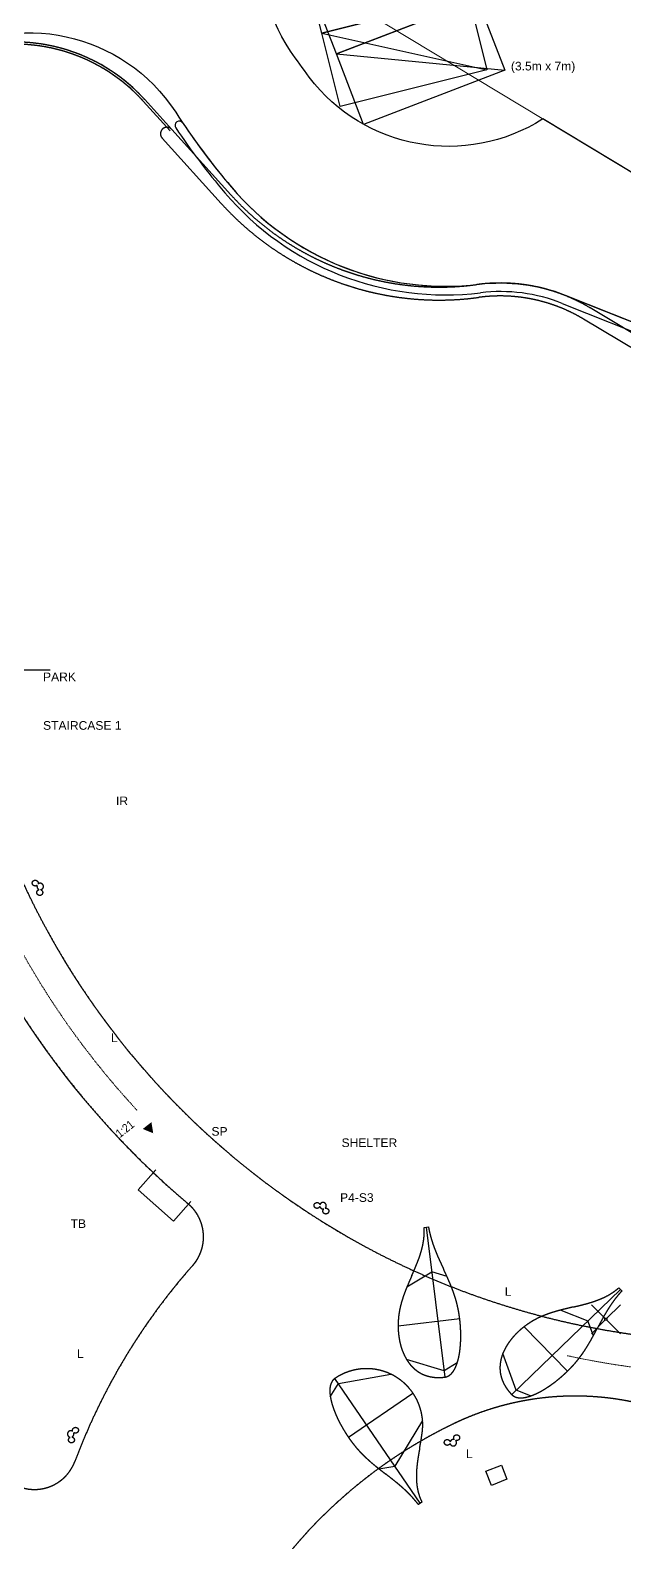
# Model space of a CAD drawing. Header units: millimetres. Extents: x 833576263 to 1668046980, y 817519639 to 1636103653.
# Drawn here: x 834104975 to 834132493, y 817804152 to 817874193 of the extents above; entities that cross this region are included whole.
import ezdxf

# ---------------------------------------------------------------- set-up
doc = ezdxf.new("R2010")
doc.units = ezdxf.units.MM
doc.header["$LTSCALE"] = 100
doc.header["$MEASUREMENT"] = 0
for name, pattern in [('C160$0$DASHED', [19.05, 12.7, -6.35]), ('C160$0$Hidden', [9.525, 6.35, -3.175]), ('R_site$0$programme (M)$0$programme$0$HIDDEN', [9.525, 6.35, -3.175]), ('R_Text for GBP from DLN$0$ACAD_ISO10W100', [18, 12, -3, 0, -3])]:
    doc.linetypes.add(name, pattern=pattern)
doc.layers.get('Defpoints').update_dxf_attribs({"color": 170})
for name, color, linetype in [('C160$0$+C160', 6, 'C160$0$Hidden'), ('C160$0$EVA', 1, 'C160$0$DASHED'), ('R_site$0$000-structure-b', 3, 'Continuous'), ('R_site$0$programme (M)$0$programme$0$DLN830__', 4, 'Continuous'), ('R_Text for GBP from DLN$0$base plan(mm)$0$DLN040__', 7, 'Continuous'), ('R_Text for GBP from DLN$0$programme(mm)$0$DLN040_1', 7, 'Continuous'), ('T-TITL', 7, 'Continuous'), ('X-REF', 7, 'Continuous')]:
    doc.layers.add(name, color=color, linetype=linetype)
for name, color, linetype, lineweight in [('R_P_LG$0$RDA5803', 1, 'Continuous', 20), ('R_site$0$000-Architecture boundary', 2, 'Continuous', 0), ('R_Text for GBP from DLN$0$000-Slope', 6, 'R_Text for GBP from DLN$0$ACAD_ISO10W100', 18), ('R_WKCD_PARK$0$000-PAV-Concrete-b', 1, 'Continuous', 25), ('R_WKCD_PARK$0$000-PAV-Reused tiles-b', 3, 'Continuous', 15), ('R_WKCD_PARK$0$PAV-secondary path-b', 6, 'Continuous', 18)]:
    doc.layers.add(name, color=color, linetype=linetype, lineweight=lineweight)
doc.styles.add('R_Text for GBP from DLN$0$base plan(mm)$0$Standard', font='arial.ttf')
doc.styles.add('R_Text for GBP from DLN$0$base plan(mm)$0$SWIS721 LT', font='swiss.ttf')
doc.styles.add('R_Text for GBP from DLN$0$programme(mm)$0$SWIS721 LT', font='swiss.ttf')
doc.styles.add('R_Text for GBP from DLN$0$W8 sec wkcd', font='swissc.ttf', dxfattribs={"height": 3})
doc.dimstyles.new('R_Text for GBP from DLN$0$base plan(mm)$0$Standard', dxfattribs={"dimtxt": 0.35, "dimasz": 0.2, "dimexe": 0.2, "dimexo": 0.2, "dimgap": 0.09, "dimtad": 0, "dimtoh": 1, "dimdec": 4, "dimzin": 0, "dimdsep": 46, "dimtxsty": 'R_Text for GBP from DLN$0$base plan(mm)$0$Standard', "dimcen": 0.09, "dimadec": 0, "dimazin": 0, "dimtfac": 1, "dimtdec": 4, "dimtofl": 0, "dimtmove": 0, "dimatfit": 3, "dimfxl": 1, "dimtolj": 1, "dimtzin": 0, "dimarcsym": 0})

# ---------------------------------------------------------------- blocks, each defined once
blk = doc.blocks.new('R_site$0$architecture 2')
at = {"layer": 'R_site$0$000-Architecture boundary', "color": 3}
blk.add_lwpolyline([(834194.162, 817888.988), (834185.458, 817874.56), (834184.649, 817875.049), (834171.038, 817852.487), (834160.163, 817859.047), (834153.293, 817847.659), (834142.204, 817854.348), (834145.562, 817859.914), (834129.798, 817869.425), (834120.431, 817875.075), (834124.409, 817881.668), (834148.481, 817921.57), (834160.039, 817914.597), (834161.929, 817913.456), (834168.739, 817909.348), (834170.058, 817908.552), (834194.419, 817893.856), (834192.197, 817890.174)], close=True, dxfattribs=at)
at = {"layer": 'R_site$0$000-structure-b'}
for p, q in [((834129.597, 817861.543), (834134.931, 817859.418)), ((834135.114, 817859.776), (834129.746, 817861.915))]:
    blk.add_line(p, q, dxfattribs=at)
for centre, radius, start, end in [((834111.872, 817869.782), 0.2, 34.04509, 214.04509), ((834140.304, 817888.992), 34.113, 214.04509, 220.30075), ((834140.304, 817888.992), 34.513, 214.04509, 220.30075), ((834124.202, 817875.336), 13.4, 220.30075, 276.92901), ((834124.202, 817875.336), 13, 219.9742, 276.92901), ((834126.747, 817854.39), 8.1, 68.27426, 96.92901), ((834126.747, 817854.39), 7.7, 68.27426, 96.92901)]:
    blk.add_arc(centre, radius, start, end, dxfattribs=at)
at = {"layer": 'R_site$0$programme (M)$0$programme$0$DLN830__', "color": 4, "linetype": 'R_site$0$programme (M)$0$programme$0$HIDDEN', "ltscale": 0.03}
blk.add_line((834118.47, 817874.062), (834126.111, 817872.365), dxfattribs=at)
for points in [[(834125.261, 817875.761), (834118.47, 817874.062), (834117.621, 817877.457), (834124.411, 817879.156)], [(834126.111, 817872.365), (834119.32, 817870.666), (834118.47, 817874.062), (834125.261, 817875.761)]]:
    blk.add_lwpolyline(points, close=True, dxfattribs=at)
blk = doc.blocks.new('R_site')
at = {"xscale": 1000, "yscale": 1000, "zscale": 1000}
blk.add_blockref('R_site$0$architecture 2', (0, 0), dxfattribs=at)
blk = doc.blocks.new('R_WKCD_PARK')
at = {"layer": 'Defpoints'}
blk.add_lwpolyline([(834183667, 817774781, -0.09515), (834076628, 817781650, -0.220431), (834063432, 817792491, -0.264689), (834064805, 817812539, -0.098357), (834067029, 817814779, 0.140841), (834072196, 817820936), (834089614, 817860110, -0.147837), (834100578, 817872816, -0.410901), (834111707, 817870393, 0.031692), (834114287, 817866928, 0.252242), (834125770, 817862431, -0.125686), (834129746, 817861915), (834135114, 817859776), (834142622, 817855048), (834145562, 817859914), (834128702, 817870086, -0.390962), (834117887, 817872026, -0.013137), (834117027, 817873227, -0.385183), (834118544, 817883988, 0.012387)], format="xyb", dxfattribs=at)
at = {"layer": 'R_WKCD_PARK$0$000-PAV-Concrete-b'}
for p, q in [((834110200, 817870914), (834111449, 817869533)), ((834110274, 817870981), (834111523, 817869600))]:
    blk.add_line(p, q, dxfattribs=at)
for radius, end in [(8000, 103.17146), (8100, 100.74485)]:
    blk.add_arc((834104267, 817865547), radius, 42.13509, end, dxfattribs=at)
at = {"layer": 'R_WKCD_PARK$0$000-PAV-Reused tiles-b', "flags": 128}
blk.add_lwpolyline([(834110783, 817821416), (834109969, 817820502), (834111603, 817819045), (834112415, 817819957)], dxfattribs=at)
at = {"layer": 'R_WKCD_PARK$0$PAV-secondary path-b'}
for centre, radius, start, end in [((834137931, 817850143), 36693, 195.27451, 323.04438), ((834137933, 817850138), 39693, 195.10651, 229.75078), ((834110995, 817818316), 2000, 318.51964, 49.75078), ((834134296, 817797715), 29102, 138.51964, 159.4739), ((834130197, 817797943), 13000, 34.70012, 115.76558), ((834134288, 817789467), 22412, 115.76558, 172.28507), ((834105168, 817808621), 2000, 226.99159, 339.4739)]:
    blk.add_arc(centre, radius, start, end, dxfattribs=at)
blk = doc.blocks.new('R_P_LG')
at = {"layer": 'R_P_LG$0$RDA5803'}
blk.add_lwpolyline([(834183666.729, 817774780.7109, -0.095150065), (834076628.2291, 817781649.9506, -0.220430541), (834063432.364, 817792490.8935, -0.2646892807), (834064805.311, 817812539.3987, -0.0983572146), (834067029.4433, 817814778.8374, 0.1408408976), (834072196.345, 817820935.5122), (834089614.1981, 817860110.2634, -0.1478366909), (834100577.8317, 817872816.296, -0.4109005282), (834111707.1207, 817870392.8812, 0.031691708), (834114287.1147, 817866927.814, 0.2522417272), (834125770.0064, 817862431.157, -0.1256855543), (834129745.5165, 817861914.9436), (834135113.5119, 817859775.9643), (834142622.3979, 817855047.5612), (834145562.149, 817859914.092), (834128702.0772, 817870085.6929, -0.3909616488), (834117887.1336, 817872026.3361, -0.013137308), (834117026.993, 817873227.1241, -0.3851828251), (834118543.6819, 817883988.3187, 0.0123866448)], format="xyb", dxfattribs=at)
blk = doc.blocks.new('C160')
at = {"layer": 'C160$0$+C160'}
for p, q in [((834119.148, 817873.098), (834126.938, 817872.351)), ((834110.2, 817870.914), (834111.449, 817869.533)), ((834110.274, 817870.981), (834111.523, 817869.6)), ((834113.814, 817866.174), (834111.078, 817869.198)), ((834114.259, 817866.576), (834111.523, 817869.6)), ((834141.933, 817854.001), (834130.59, 817860.817)), ((834142.242, 817854.515), (834130.899, 817861.331))]:
    blk.add_line(p, q, dxfattribs=at)
for points in [[(834103.804, 817807.158, 0.534412), (834107.041, 817807.919, -0.091686), (834112.493, 817816.991, 0.420521), (834112.287, 817819.843, -0.152326), (834099.612, 817839.793, 0.393519)], [(834102.535, 817840.477, 0.623474), (834167.252, 817828.084, 0.021652)]]:
    blk.add_lwpolyline(points, format="xyb", dxfattribs=at)
for points in [[(834125.679, 817875.617), (834119.148, 817873.098), (834117.889, 817876.363), (834124.42, 817878.882)], [(834126.938, 817872.351), (834120.407, 817869.832), (834119.148, 817873.098), (834125.679, 817875.617)], [(834126.322, 817806.808), (834126.065, 817807.46), (834126.782, 817807.742), (834127.039, 817807.091)]]:
    blk.add_lwpolyline(points, close=True, dxfattribs=at)
for points in [[(834140.885, 817805.344, 0.369244), (834124.546, 817809.651, 0.251737), (834112.08, 817792.476), (834112.031, 817791.187), (834102.827, 817792.6), (834103.452, 817796.937, 0.243715), (834100.533, 817806.148, -0.166373), (834086.767, 817834.271, 0.495966), (834085.388, 817835.068), (834081.961, 817833.634, 0.191214), (834080.906, 817832.602), (834067.525, 817802.533, 0.236755), (834067.939, 817793.575, 0.204218), (834077.758, 817786.006, 0.004312), (834082.441, 817784.834, 0.05179), (834139.752, 817777.162, 0.038828), (834183.103, 817779.245, 0.139726), (834211.858, 817791.515, 0.684982), (834211.001, 817794.177, -0.05726), (834202.554, 817795.651, 0.227409), (834198.284, 817794.962, -0.4147)], [(834123.405, 817818.782, 0.006516), (834123.43, 817818.652, 0.00641), (834123.458, 817818.523, 0.006129), (834123.489, 817818.398, 0.005889), (834123.523, 817818.275, 0.005592), (834123.559, 817818.155, 0.005229), (834123.597, 817818.036, 0.004918), (834123.637, 817817.92, 0.004451), (834123.679, 817817.805, 0.004129), (834123.722, 817817.692, 0.003579), (834123.767, 817817.58, 0.003248), (834123.813, 817817.47, 0.002636), (834123.86, 817817.361, 0.002299), (834123.908, 817817.252, 0.001645), (834123.957, 817817.145, 0.001304), (834124.007, 817817.037, 0.000627), (834124.056, 817816.93, 0.000285), (834124.106, 817816.824, -0.000398), (834124.156, 817816.717, -0.000741), (834124.206, 817816.61, -0.001414), (834124.255, 817816.502, -0.001754), (834124.304, 817816.394, -0.002399), (834124.352, 817816.285, -0.002735), (834124.399, 817816.175, -0.003335), (834124.445, 817816.065, -0.003664), (834124.49, 817815.952, -0.004199), (834124.533, 817815.839, -0.004519), (834124.575, 817815.723, -0.004967), (834124.614, 817815.606, -0.005275), (834124.652, 817815.486, -0.005618), (834124.688, 817815.365, -0.005911), (834124.721, 817815.24, -0.006131), (834124.752, 817815.115, -0.006205), (834124.78, 817814.985, -0.005741), (834124.805, 817814.854, -0.005683), (834124.827, 817814.72, -0.005405), (834124.847, 817814.585, -0.005369), (834124.864, 817814.449, -0.00525), (834124.877, 817814.312, -0.005234), (834124.889, 817814.175, -0.005263), (834124.897, 817814.038, -0.005267), (834124.902, 817813.901, -0.005448), (834124.904, 817813.765, -0.005472), (834124.904, 817813.631, -0.005825), (834124.9, 817813.498, -0.005872), (834124.893, 817813.368, -0.006436), (834124.883, 817813.239, -0.003253), (834124.877, 817813.176, -0.003444), (834124.871, 817813.113, -0.003467), (834124.863, 817813.052, -0.003698), (834124.855, 817812.991, -0.003725), (834124.846, 817812.932, -0.004005), (834124.836, 817812.873, -0.004037), (834124.825, 817812.816, -0.004374), (834124.814, 817812.759, -0.004412), (834124.802, 817812.704, -0.004817), (834124.788, 817812.649, -0.004862), (834124.775, 817812.597, -0.00535), (834124.76, 817812.544, -0.005403), (834124.745, 817812.495, -0.005991), (834124.728, 817812.445, -0.006053), (834124.711, 817812.398, -0.006762), (834124.693, 817812.352, -0.006834), (834124.675, 817812.308, -0.007685), (834124.655, 817812.264, -0.007771), (834124.635, 817812.223, -0.008786), (834124.614, 817812.183, -0.008889), (834124.592, 817812.146, -0.010084), (834124.569, 817812.109, -0.010206), (834124.546, 817812.076, -0.011582), (834124.521, 817812.043, -0.011728), (834124.496, 817812.013, -0.013249), (834124.47, 817811.984, -0.013422), (834124.443, 817811.958, -0.014998), (834124.415, 817811.934, -0.0152), (834124.387, 817811.912, -0.016659), (834124.357, 817811.892, -0.016887), (834124.327, 817811.874, -0.017985), (834124.296, 817811.859, -0.018229), (834124.264, 817811.846, -0.018711), (834124.231, 817811.836, -0.018955), (834124.197, 817811.828, -0.018658), (834124.162, 817811.822, -0.007989), (834124.082, 817811.813, -0.008567), (834124.002, 817811.807, -0.008458), (834123.926, 817811.804, -0.009014), (834123.849, 817811.804, -0.0089), (834123.776, 817811.806, -0.009414), (834123.703, 817811.811, -0.009294), (834123.632, 817811.819, -0.009748), (834123.563, 817811.829, -0.009623), (834123.496, 817811.841, -0.009996), (834123.429, 817811.856, -0.009867), (834123.365, 817811.873, -0.010146), (834123.302, 817811.893, -0.010014), (834123.241, 817811.914, -0.010188), (834123.181, 817811.938, -0.010056), (834123.123, 817811.964, -0.010122), (834123.066, 817811.992, -0.019899), (834122.959, 817812.055, -0.019569), (834122.856, 817812.125, -0.00957), (834122.807, 817812.163, -0.009367), (834122.76, 817812.202, -0.009247), (834122.714, 817812.244, -0.008986), (834122.67, 817812.287, -0.008871), (834122.627, 817812.331, -0.008572), (834122.586, 817812.378, -0.008464), (834122.546, 817812.425, -0.008143), (834122.508, 817812.474, -0.008042), (834122.471, 817812.525, -0.007713), (834122.436, 817812.577, -0.00762), (834122.401, 817812.63, -0.007296), (834122.369, 817812.685, -0.00721), (834122.338, 817812.741, -0.006898), (834122.308, 817812.797, -0.006819), (834122.28, 817812.855, -0.006527), (834122.253, 817812.914, -0.006455), (834122.228, 817812.975, -0.006185), (834122.204, 817813.035, -0.006121), (834122.181, 817813.097, -0.005876), (834122.16, 817813.16, -0.01157), (834122.122, 817813.288, -0.010753), (834122.089, 817813.418, -0.010566), (834122.061, 817813.551, -0.009963), (834122.039, 817813.685, -0.009818), (834122.022, 817813.822, -0.009421), (834122.011, 817813.959, -0.009316), (834122.004, 817814.097, -0.009117), (834122.003, 817814.235, -0.009048), (834122.006, 817814.373, -0.009046), (834122.015, 817814.51, -0.009013), (834122.028, 817814.646, -0.009214), (834122.046, 817814.781, -0.009012), (834122.069, 817814.914, -0.008317), (834122.097, 817815.046, -0.007848), (834122.128, 817815.175, -0.007029), (834122.163, 817815.304, -0.006556), (834122.202, 817815.431, -0.005669), (834122.243, 817815.557, -0.005195), (834122.288, 817815.681, -0.004276), (834122.334, 817815.804, -0.003801), (834122.382, 817815.927, -0.002871), (834122.432, 817816.049, -0.002397), (834122.484, 817816.17, -0.00146), (834122.536, 817816.29, -0.000986), (834122.588, 817816.41, -0.000039), (834122.641, 817816.53, 0.000436), (834122.693, 817816.649, 0.001401), (834122.745, 817816.769, 0.001879), (834122.796, 817816.888, 0.002869), (834122.846, 817817.008, 0.003352), (834122.894, 817817.127, 0.004369), (834122.94, 817817.247, 0.004857), (834122.983, 817817.368, 0.005891), (834123.024, 817817.489, 0.006383), (834123.062, 817817.611, 0.007405), (834123.097, 817817.733, 0.007899), (834123.127, 817817.857, 0.008853), (834123.154, 817817.981, 0.009345), (834123.176, 817818.107, 0.010152), (834123.193, 817818.234, 0.010634), (834123.205, 817818.363, 0.011196), (834123.212, 817818.492, 0.01166), (834123.212, 817818.625, 0.011888), (834123.206, 817818.757)], [(834132.36, 817815.814, 0.006516), (834132.272, 817815.716, 0.00641), (834132.186, 817815.615, 0.006129), (834132.105, 817815.516, 0.005889), (834132.027, 817815.415, 0.005592), (834131.953, 817815.314, 0.005229), (834131.881, 817815.212, 0.004918), (834131.812, 817815.11, 0.004451), (834131.746, 817815.007, 0.004129), (834131.682, 817814.905, 0.003579), (834131.62, 817814.801, 0.003248), (834131.559, 817814.698, 0.002636), (834131.501, 817814.595, 0.002299), (834131.443, 817814.491, 0.001645), (834131.386, 817814.387, 0.001304), (834131.331, 817814.283, 0.000627), (834131.275, 817814.179, 0.000285), (834131.22, 817814.075, -0.000398), (834131.165, 817813.971, -0.000741), (834131.109, 817813.866, -0.001414), (834131.053, 817813.762, -0.001754), (834130.996, 817813.658, -0.002399), (834130.939, 817813.554, -0.002735), (834130.879, 817813.45, -0.003335), (834130.819, 817813.347, -0.003664), (834130.756, 817813.243, -0.004199), (834130.691, 817813.141, -0.004519), (834130.624, 817813.037, -0.004967), (834130.555, 817812.936, -0.005275), (834130.482, 817812.833, -0.005618), (834130.407, 817812.732, -0.005911), (834130.327, 817812.63, -0.006131), (834130.245, 817812.53, -0.006205), (834130.159, 817812.429, -0.005741), (834130.069, 817812.33, -0.005683), (834129.976, 817812.232, -0.005405), (834129.88, 817812.135, -0.005369), (834129.782, 817812.039, -0.00525), (834129.681, 817811.946, -0.005234), (834129.578, 817811.854, -0.005263), (834129.473, 817811.765, -0.005267), (834129.368, 817811.679, -0.005448), (834129.26, 817811.595, -0.005472), (834129.153, 817811.515, -0.005825), (834129.044, 817811.437, -0.005872), (834128.937, 817811.364, -0.006436), (834128.828, 817811.294, -0.003253), (834128.774, 817811.261, -0.003444), (834128.72, 817811.229, -0.003467), (834128.667, 817811.198, -0.003698), (834128.613, 817811.168, -0.003725), (834128.56, 817811.139, -0.004005), (834128.507, 817811.112, -0.004037), (834128.455, 817811.086, -0.004374), (834128.403, 817811.061, -0.004412), (834128.351, 817811.037, -0.004817), (834128.3, 817811.015, -0.004862), (834128.25, 817810.994, -0.00535), (834128.199, 817810.974, -0.005403), (834128.15, 817810.956, -0.005991), (834128.101, 817810.94, -0.006053), (834128.053, 817810.925, -0.006762), (834128.005, 817810.911, -0.006834), (834127.959, 817810.899, -0.007685), (834127.912, 817810.889, -0.007771), (834127.868, 817810.88, -0.008786), (834127.823, 817810.873, -0.008889), (834127.78, 817810.868, -0.010084), (834127.737, 817810.864, -0.010206), (834127.696, 817810.863, -0.011582), (834127.655, 817810.863, -0.011728), (834127.616, 817810.864, -0.013249), (834127.577, 817810.868, -0.013422), (834127.541, 817810.874, -0.014998), (834127.504, 817810.881, -0.0152), (834127.47, 817810.891, -0.016659), (834127.436, 817810.903, -0.016887), (834127.403, 817810.916, -0.017985), (834127.372, 817810.932, -0.018229), (834127.343, 817810.95, -0.018711), (834127.315, 817810.97, -0.018955), (834127.288, 817810.992, -0.018658), (834127.262, 817811.016, -0.007989), (834127.207, 817811.074, -0.008567), (834127.155, 817811.135, -0.008458), (834127.106, 817811.194, -0.009014), (834127.059, 817811.255, -0.0089), (834127.017, 817811.315, -0.009414), (834126.977, 817811.376, -0.009294), (834126.94, 817811.437, -0.009748), (834126.906, 817811.499, -0.009623), (834126.876, 817811.559, -0.009996), (834126.848, 817811.622, -0.009867), (834126.823, 817811.683, -0.010146), (834126.8, 817811.745, -0.010014), (834126.781, 817811.807, -0.010188), (834126.764, 817811.869, -0.010056), (834126.75, 817811.931, -0.010122), (834126.738, 817811.993, -0.019899), (834126.723, 817812.117, -0.019569), (834126.717, 817812.241, -0.00957), (834126.718, 817812.303, -0.009367), (834126.721, 817812.364, -0.009247), (834126.726, 817812.426, -0.008986), (834126.734, 817812.487, -0.008871), (834126.744, 817812.548, -0.008572), (834126.756, 817812.609, -0.008464), (834126.77, 817812.669, -0.008143), (834126.786, 817812.73, -0.008042), (834126.804, 817812.79, -0.007713), (834126.824, 817812.849, -0.00762), (834126.846, 817812.908, -0.007296), (834126.87, 817812.967, -0.00721), (834126.896, 817813.025, -0.006898), (834126.924, 817813.083, -0.006819), (834126.953, 817813.141, -0.006527), (834126.984, 817813.198, -0.006455), (834127.017, 817813.254, -0.006185), (834127.051, 817813.31, -0.006121), (834127.086, 817813.365, -0.005876), (834127.124, 817813.42, -0.01157), (834127.203, 817813.528, -0.010753), (834127.287, 817813.632, -0.010566), (834127.376, 817813.735, -0.009963), (834127.47, 817813.833, -0.009818), (834127.569, 817813.929, -0.009421), (834127.671, 817814.021, -0.009316), (834127.777, 817814.109, -0.009117), (834127.887, 817814.193, -0.009048), (834127.999, 817814.274, -0.009046), (834128.114, 817814.35, -0.009013), (834128.23, 817814.421, -0.009214), (834128.349, 817814.488, -0.009012), (834128.469, 817814.55, -0.008317), (834128.591, 817814.607, -0.007848), (834128.713, 817814.66, -0.007029), (834128.837, 817814.709, -0.006556), (834128.961, 817814.755, -0.005669), (834129.086, 817814.798, -0.005195), (834129.212, 817814.837, -0.004276), (834129.339, 817814.875, -0.003801), (834129.466, 817814.91, -0.002871), (834129.593, 817814.943, -0.002397), (834129.72, 817814.976, -0.00146), (834129.848, 817815.007, -0.000986), (834129.975, 817815.037, -0.000039), (834130.103, 817815.067, 0.000436), (834130.229, 817815.097, 0.001401), (834130.356, 817815.128, 0.001879), (834130.482, 817815.159, 0.002869), (834130.607, 817815.191, 0.003352), (834130.732, 817815.225, 0.004369), (834130.855, 817815.261, 0.004857), (834130.978, 817815.299, 0.005891), (834131.099, 817815.339, 0.006383), (834131.219, 817815.382, 0.007405), (834131.338, 817815.428, 0.007899), (834131.455, 817815.478, 0.008853), (834131.57, 817815.532, 0.009345), (834131.684, 817815.59, 0.010152), (834131.796, 817815.653, 0.010634), (834131.906, 817815.721, 0.011196), (834132.013, 817815.794, 0.01166), (834132.119, 817815.874, 0.011888), (834132.221, 817815.958)], [(834122.94, 817805.922, 0.006516), (834122.858, 817806.026, 0.00641), (834122.773, 817806.128, 0.006129), (834122.689, 817806.224, 0.005889), (834122.602, 817806.319, 0.005592), (834122.516, 817806.409, 0.005229), (834122.427, 817806.497, 0.004918), (834122.339, 817806.582, 0.004451), (834122.249, 817806.665, 0.004129), (834122.159, 817806.745, 0.003579), (834122.067, 817806.824, 0.003248), (834121.976, 817806.901, 0.002636), (834121.884, 817806.976, 0.002299), (834121.791, 817807.05, 0.001645), (834121.699, 817807.124, 0.001304), (834121.606, 817807.197, 0.000627), (834121.512, 817807.269, 0.000285), (834121.419, 817807.341, -0.000398), (834121.326, 817807.413, -0.000741), (834121.232, 817807.485, -0.001414), (834121.139, 817807.558, -0.001754), (834121.046, 817807.632, -0.002399), (834120.954, 817807.707, -0.002735), (834120.862, 817807.783, -0.003335), (834120.77, 817807.86, -0.003664), (834120.679, 817807.94, -0.004199), (834120.588, 817808.021, -0.004519), (834120.498, 817808.104, -0.004967), (834120.409, 817808.19, -0.005275), (834120.321, 817808.279, -0.005618), (834120.234, 817808.37, -0.005911), (834120.147, 817808.466, -0.006131), (834120.062, 817808.564, -0.006205), (834119.978, 817808.667, -0.005741), (834119.896, 817808.771, -0.005683), (834119.814, 817808.88, -0.005405), (834119.735, 817808.991, -0.005369), (834119.658, 817809.104, -0.00525), (834119.583, 817809.219, -0.005234), (834119.51, 817809.336, -0.005263), (834119.44, 817809.455, -0.005267), (834119.373, 817809.573, -0.005448), (834119.308, 817809.694, -0.005472), (834119.247, 817809.813, -0.005825), (834119.189, 817809.933, -0.005872), (834119.136, 817810.051, -0.006436), (834119.085, 817810.171, -0.003253), (834119.062, 817810.229, -0.003444), (834119.039, 817810.288, -0.003467), (834119.018, 817810.346, -0.003698), (834118.997, 817810.404, -0.003725), (834118.978, 817810.461, -0.004005), (834118.96, 817810.518, -0.004037), (834118.943, 817810.574, -0.004374), (834118.927, 817810.629, -0.004412), (834118.913, 817810.684, -0.004817), (834118.9, 817810.739, -0.004862), (834118.888, 817810.791, -0.00535), (834118.877, 817810.845, -0.005403), (834118.868, 817810.896, -0.005991), (834118.859, 817810.947, -0.006053), (834118.853, 817810.997, -0.006762), (834118.848, 817811.047, -0.006834), (834118.844, 817811.094, -0.007685), (834118.841, 817811.142, -0.007771), (834118.84, 817811.187, -0.008786), (834118.841, 817811.232, -0.008889), (834118.843, 817811.276, -0.010084), (834118.847, 817811.319, -0.010206), (834118.852, 817811.359, -0.011582), (834118.859, 817811.4, -0.011728), (834118.868, 817811.438, -0.013249), (834118.878, 817811.475, -0.013422), (834118.89, 817811.511, -0.014998), (834118.903, 817811.545, -0.0152), (834118.919, 817811.578, -0.016659), (834118.936, 817811.609, -0.016887), (834118.955, 817811.639, -0.017985), (834118.975, 817811.667, -0.018229), (834118.998, 817811.693, -0.018711), (834119.022, 817811.717, -0.018955), (834119.049, 817811.74, -0.018658), (834119.077, 817811.761, -0.28767), (834121.838, 817811.868, -0.28767), (834123.136, 817809.429, -0.003187), (834123.132, 817809.382, -0.002812), (834123.128, 817809.336, -0.002696), (834123.123, 817809.289, -0.002357), (834123.117, 817809.241, -0.004364), (834123.104, 817809.144, -0.003192), (834123.09, 817809.047, -0.002765), (834123.074, 817808.947, -0.001778), (834123.057, 817808.847, -0.001369), (834123.039, 817808.744, -0.00051), (834123.02, 817808.641, -0.000113), (834123.001, 817808.536, 0.000668), (834122.983, 817808.431, 0.001058), (834122.964, 817808.324, 0.001799), (834122.945, 817808.216, 0.002187), (834122.928, 817808.108, 0.002919), (834122.911, 817807.999, 0.003308), (834122.896, 817807.889, 0.004058), (834122.883, 817807.779, 0.004451), (834122.871, 817807.669, 0.005234), (834122.861, 817807.558, 0.005635), (834122.854, 817807.447, 0.00646), (834122.849, 817807.336, 0.006871), (834122.848, 817807.225, 0.007731), (834122.849, 817807.114, 0.008153), (834122.855, 817807.004, 0.009024), (834122.864, 817806.894, 0.009456), (834122.877, 817806.784, 0.010289), (834122.894, 817806.674, 0.010729), (834122.916, 817806.565, 0.01145), (834122.943, 817806.458, 0.011892), (834122.975, 817806.35, 0.012407), (834123.012, 817806.244, 0.012843), (834123.056, 817806.138, 0.013058), (834123.105, 817806.035)]]:
    blk.add_lwpolyline(points, format="xyb", close=True, dxfattribs=at)
at = {"layer": 'C160$0$+C160', "flags": 128}
for points in [[(834123.306, 817818.769), (834124.162, 817811.822)], [(834122.412, 817816), (834123.561, 817816.696)], [(834124.266, 817816.479), (834123.561, 817816.696)], [(834132.291, 817815.886), (834127.262, 817811.016)], [(834124.854, 817814.527), (834122.003, 817814.175)], [(834129.542, 817814.93), (834130.79, 817814.433)], [(834129.838, 817812.094), (834127.839, 817814.158)], [(834131.041, 817813.74), (834130.79, 817814.433)], [(834124.127, 817812.109), (834122.394, 817812.643)], [(834124.74, 817812.48), (834124.127, 817812.109)], [(834127.47, 817811.217), (834126.852, 817812.922)], [(834123.022, 817805.978), (834119.077, 817811.761)], [(834119.241, 817811.523), (834121.668, 817811.957)], [(834118.865, 817810.909), (834119.241, 817811.523)], [(834119.702, 817809.039), (834122.69, 817811.079)], [(834128.136, 817810.951), (834127.47, 817811.217)], [(834123.136, 817809.808), (834121.847, 817807.705)], [(834121.118, 817807.575), (834121.847, 817807.705)]]:
    blk.add_lwpolyline(points, dxfattribs=at)
at = {"layer": 'C160$0$+C160'}
for points in [[(834131.586, 817814.54), (834130.949, 817815.177)], [(834131.656, 817814.54), (834132.293, 817815.177)], [(834131.586, 817814.47), (834130.949, 817813.833)], [(834131.656, 817814.47), (834132.293, 817813.833)]]:
    blk.add_lwpolyline(points, dxfattribs=at)
blk.add_circle((834131.621, 817814.505), 0.05, dxfattribs=at)
for centre, radius, start, end in [((834104.267, 817865.547), 8.1, 124.52683, 124.52683), ((834104.267, 817865.547), 8, 42.13509, 103.17145), ((834104.267, 817865.547), 8.1, 42.13509, 100.74484), ((834111.301, 817869.399), 0.3, 42.13509, 222.13509), ((834123.899, 817875.298), 13, 222.13509, 277.70191), ((834123.899, 817875.298), 13.6, 222.13509, 277.70191), ((834126.727, 817854.388), 8.1, 59, 97.70191), ((834126.727, 817854.388), 7.5, 59, 97.70191), ((834105.436, 817834.541), 0.15, 160.50761, 250.74846), ((834105.436, 817834.541), 0.15, 280.50761, 130.74846), ((834118.529, 817819.76), 0.15, 192.30103, 282.54188), ((834118.529, 817819.76), 0.15, 312.30103, 162.54188), ((834106.846, 817809.191), 0.15, 52.17972, 262.42057), ((834106.846, 817809.191), 0.15, 292.17972, 22.42057), ((834124.557, 817808.783), 0.15, 71.60808, 161.84893), ((834124.557, 817808.783), 0.15, 191.60808, 41.84893)]:
    blk.add_arc(centre, radius, start, end, dxfattribs=at)
for points in [[(834105.282, 817834.588), (834105.237, 817834.557), (834105.176, 817834.555), (834105.128, 817834.587), (834105.066, 817834.63), (834105.05, 817834.714), (834105.092, 817834.776), (834105.135, 817834.838), (834105.219, 817834.854), (834105.281, 817834.811), (834105.329, 817834.779), (834105.349, 817834.72), (834105.336, 817834.667)], [(834105.472, 817834.385), (834105.521, 817834.361), (834105.554, 817834.309), (834105.55, 817834.251), (834105.544, 817834.176), (834105.479, 817834.12), (834105.404, 817834.126), (834105.329, 817834.132), (834105.273, 817834.197), (834105.279, 817834.272), (834105.283, 817834.33), (834105.324, 817834.377), (834105.377, 817834.392)], [(834118.374, 817819.719), (834118.352, 817819.669), (834118.301, 817819.634), (834118.243, 817819.637), (834118.168, 817819.64), (834118.11, 817819.704), (834118.113, 817819.779), (834118.117, 817819.854), (834118.18, 817819.912), (834118.255, 817819.908), (834118.313, 817819.906), (834118.361, 817819.867), (834118.378, 817819.814)], [(834118.642, 817819.646), (834118.696, 817819.652), (834118.752, 817819.625), (834118.779, 817819.574), (834118.813, 817819.507), (834118.787, 817819.425), (834118.721, 817819.391), (834118.654, 817819.356), (834118.572, 817819.382), (834118.538, 817819.449), (834118.511, 817819.5), (834118.521, 817819.561), (834118.558, 817819.602)], [(834106.913, 817809.045), (834106.966, 817809.033), (834107.009, 817808.988), (834107.016, 817808.93), (834107.026, 817808.856), (834106.973, 817808.788), (834106.899, 817808.779), (834106.825, 817808.769), (834106.757, 817808.822), (834106.747, 817808.896), (834106.74, 817808.954), (834106.77, 817809.008), (834106.819, 817809.033)], [(834106.939, 817809.322), (834106.923, 817809.375), (834106.941, 817809.434), (834106.987, 817809.469), (834107.046, 817809.515), (834107.132, 817809.503), (834107.177, 817809.444), (834107.222, 817809.384), (834107.211, 817809.299), (834107.151, 817809.253), (834107.105, 817809.218), (834107.043, 817809.217), (834106.996, 817809.247)], [(834124.401, 817808.744), (834124.379, 817808.693), (834124.327, 817808.66), (834124.269, 817808.663), (834124.194, 817808.667), (834124.137, 817808.731), (834124.141, 817808.806), (834124.146, 817808.881), (834124.21, 817808.938), (834124.285, 817808.934), (834124.343, 817808.931), (834124.39, 817808.891), (834124.407, 817808.838)], [(834124.601, 817808.937), (834124.569, 817808.981), (834124.565, 817809.043), (834124.597, 817809.091), (834124.638, 817809.154), (834124.723, 817809.172), (834124.785, 817809.131), (834124.848, 817809.089), (834124.865, 817809.005), (834124.824, 817808.943), (834124.792, 817808.894), (834124.734, 817808.872), (834124.68, 817808.885)]]:
    blk.add_open_spline(points, degree=3, knots=[0, 0, 0, 0, 1, 1, 1, 2, 2, 2, 3, 3, 3, 4, 4, 4, 4], dxfattribs=at)
at = {"layer": 'C160$0$EVA', "flags": 128}
blk.add_lwpolyline([(834128.317, 818030.08, -0.145844), (834116.042, 818026.421), (834088.573, 818026.421, 0.016359), (834087.2, 818026.376, 0.046979), (834021.54, 818015.826, -0.056187), (833969.364, 818008.422, 0.405705), (833955.668, 817994.334), (833955.618, 817879.824), (833955.722, 817865.438), (833956.59, 817853.63, 0.118446), (833959.114, 817845.73, 0.022563), (833976.131, 817820.318, 0.150268), (833991.721, 817808.776, 0.0852), (834018.736, 817804.167, 0.061119), (834043.876, 817807.277, -0.46092), (834055.521, 817798.987, 0.31719), (834075.122, 817775.842, 0.09515), (834184.419, 817768.828, 0.2774), (834239.09, 817811.861), (834242.392, 817820.559, -0.510377), (834255.055, 817823.984), (834260.246, 817819.79, 0.373727), (834277.287, 817820.398, -0.373727), (834287.905, 817820.777), (834291.644, 817817.756), (834296.232, 817823.434), (834292.655, 817826.325, -0.414214), (834291.445, 817837.716), (834332.502, 817888.525, -0.350062), (834342.367, 817890.708, 0.102667), (834400.842, 817875.706, 0.100957), (834409.137, 817876.999), (834444.015, 817889.966, 0.332678), (834453.167, 817904.166), (834452.857, 817908.595, -0.155717), (834454.024, 817913.381), (834445.783, 817911.703, -0.115419), (834446.872, 817908.177), (834447.182, 817903.747, -0.332678), (834441.924, 817895.59), (834407.046, 817882.623, -0.100957), (834401.121, 817881.699, -0.051411), (834372.209, 817886.047), (834379.39, 817889.501, 0.162917), (834396.595, 817906.227), (834392.123, 817910.781, -0.179073), (834376.789, 817894.908), (834366.567, 817889.991, -0.199372), (834360.364, 817889.652, -0.049629), (834334.8, 817901.625), (834322.119, 817909.179), (834319.048, 817904.024), (834323.346, 817901.465, -0.45655), (834325.501, 817889.415), (834274.553, 817826.357, -0.414214), (834263.162, 817825.148), (834259.846, 817827.828, -0.2375), (834248.727, 817852.408, -0.000008), (834248.76, 817853.209), (834242.765, 817853.459, 0.000008), (834242.732, 817852.657, 0.098884), (834244.917, 817838.726, -0.341761), (834241.931, 817829.272, 0.151594), (834236.782, 817822.688), (834233.48, 817813.99, -0.2774), (834183.667, 817774.781, -0.09515), (834076.628, 817781.65, -0.220431), (834063.432, 817792.491, -0.264689), (834064.805, 817812.539, -0.098357), (834067.029, 817814.779, 0.140841), (834072.196, 817820.936), (834089.614, 817860.11, -0.147837), (834100.578, 817872.816, -0.410901), (834111.707, 817870.393, 0.031692), (834114.287, 817866.928, 0.252242), (834125.77, 817862.431, -0.125686), (834129.746, 817861.915), (834135.114, 817859.776), (834142.622, 817855.048), (834145.562, 817859.914), (834128.702, 817870.086, -0.390962), (834117.887, 817872.026, -0.013137), (834117.027, 817873.227, -0.385183), (834118.544, 817883.988, 0.012387), (834120.815, 817885.981, 0.008404), (834123.055, 817888.118), (834117.142, 817894.113, -0.038497), (834096.207, 817877.116, 0.137723), (834084.132, 817862.548), (834066.714, 817823.373, -0.191803), (834062.187, 817818.953), (834051.762, 817814.614, -0.446391), (834035.637, 817822.309, 0.118164), (834032.365, 817828.01), (834034.386, 817830.321), (834031.649, 817832.687, -0.153015), (834020.841, 817838.946), (834021.04, 817839.146), (834020.346, 817839.938), (834020.139, 817839.748, -0.076925), (834016.885, 817845.319), (834013.267, 817848.405), (834007.454, 817841.536, -0.399413), (834008.806, 817824.317), (834007.069, 817822.176), (834011.728, 817818.395), (834015.819, 817823.438, -1.550619), (834022.422, 817810.24, -0.009421), (834018.731, 817810.167, -0.052259), (834003.179, 817811.781, -0.032796), (833993.716, 817814.435, -0.150265), (833980.961, 817823.878, -0.022565), (833964.244, 817848.84, -0.118446), (833962.574, 817854.07), (833961.721, 817865.68), (833961.618, 817879.845), (833961.668, 817994.332, -0.405705), (833969.536, 818002.425, 0.056187), (834023.043, 818010.017, -0.046979), (834087.592, 818020.389, -0.016359), (834088.573, 818020.421), (834116.042, 818020.421, 0.146696), (834131.681, 818025.11, -0.021313), (834130.797, 818030.541, -0.021313)], format="xyb", dxfattribs=at)
blk = doc.blocks.new('R_Text for GBP from DLN')
at = {"layer": 'R_Text for GBP from DLN$0$000-Slope', "color": 251, "ltscale": 0.05}
for points in [[(834109933, 817824163, -0.1209), (834101090, 817840074, -0.007436), (834100024, 817844218)], [(834168609, 817827366, 0.000806), (834168059, 817826663, -0.288238), (834129835, 817812814, -0.271959)]]:
    blk.add_lwpolyline(points, format="xyb", dxfattribs=at)
at = {"layer": 'R_Text for GBP from DLN$0$000-Slope', "style": 'R_Text for GBP from DLN$0$W8 sec wkcd'}
for s, rotation, p in [('1:21', 38.45473, (834109131, 817822887)), ('▲', 218.45473, (834110593, 817823647))]:
    blk.add_text(s, height=400, rotation=rotation, dxfattribs=at).set_placement(p)
at = {"layer": 'R_Text for GBP from DLN$0$base plan(mm)$0$DLN040__', "style": 'R_Text for GBP from DLN$0$base plan(mm)$0$SWIS721 LT'}
for s, p in [('(3.5m x 7m)', (834127225, 817872332)), ('IR', (834108945, 817838309)), ('L', (834108706, 817827335)), ('SP', (834113363, 817823002)), ('TB', (834106844, 817818730)), ('L', (834126941, 817815587)), ('L', (834107139, 817812708)), ('L', (834125142, 817808071))]:
    blk.add_text(s, height=400, dxfattribs=at).set_placement(p)
at = {"layer": 'R_Text for GBP from DLN$0$programme(mm)$0$DLN040_1', "style": 'R_Text for GBP from DLN$0$programme(mm)$0$SWIS721 LT'}
for s, p in [('PARK', (834105567, 817844050)), ('STAIRCASE 1', (834105567, 817841800)), ('SHELTER', (834119385, 817822476)), ('P4-S3', (834119316, 817819937))]:
    blk.add_text(s, height=400, dxfattribs=at).set_placement(p)
at = {"layer": 'R_Text for GBP from DLN$0$base plan(mm)$0$DLN040__', "color": 1}
blk.add_leader([(834096947, 817843169), (834100386, 817844571), (834105894, 817844571)], dimstyle='R_Text for GBP from DLN$0$base plan(mm)$0$Standard', override={"dimasz": 0.75}, dxfattribs=at)

msp = doc.modelspace()

# ---------------------------------------------------------------- block references
at = {"layer": 'X-REF'}
msp.add_blockref('R_site', (0, 0), dxfattribs=at)

# ---------------------------------------------------------------- next in the draw order: block references
msp.add_blockref('R_WKCD_PARK', (0, 0), dxfattribs=at)

# ---------------------------------------------------------------- next in the draw order: block references
at = {"layer": 'X-REF', "xscale": 1000, "yscale": 1000, "zscale": 1000}
msp.add_blockref('C160', (0, 0), dxfattribs=at)

# ---------------------------------------------------------------- next in the draw order: block references
at = {"layer": 'T-TITL'}
msp.add_blockref('R_Text for GBP from DLN', (0, 0), dxfattribs=at)
at = {"layer": 'X-REF'}
for name in ['R_P_LG', 'R_Text for GBP from DLN']:
    msp.add_blockref(name, (0, 0), dxfattribs=at)

doc.saveas('drawing.dxf')
